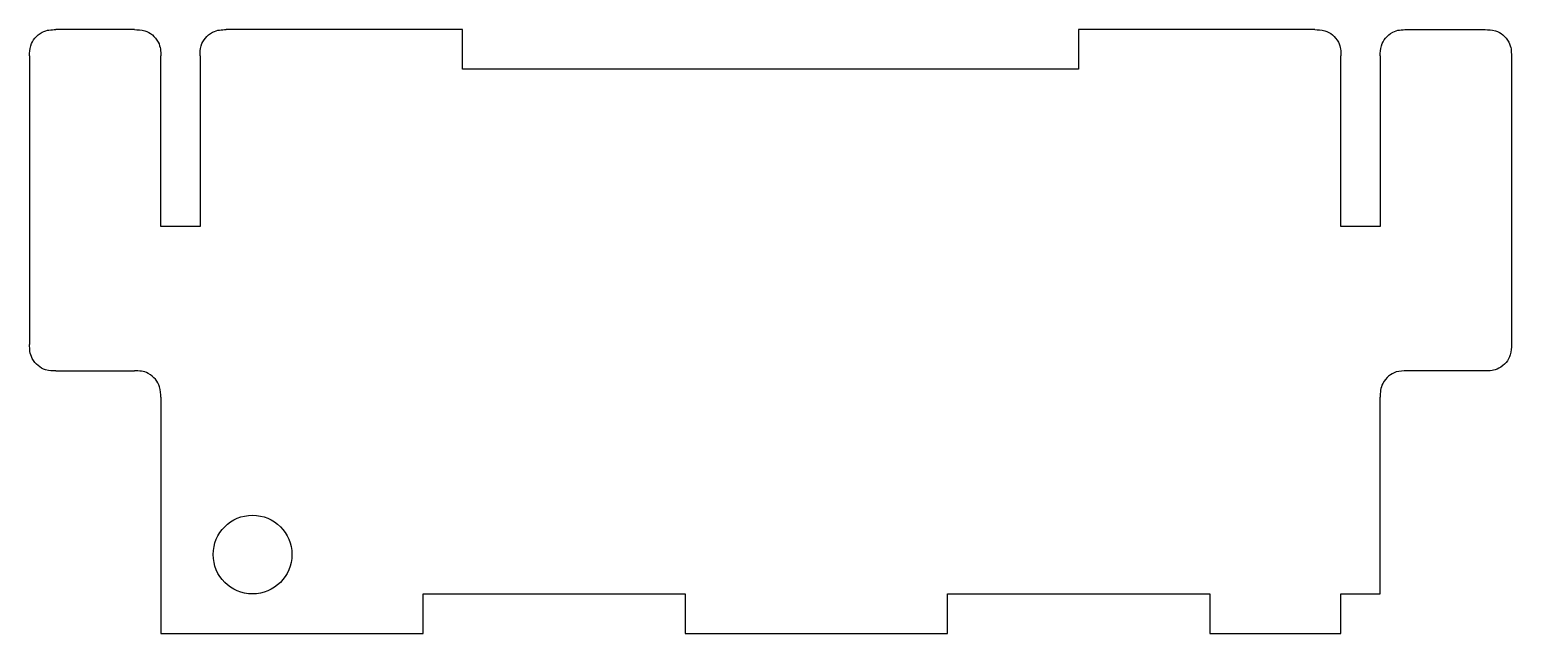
# Model space of a CAD drawing. Header units: millimetres. Extents: x -10 to 103, y 0 to 46.
import ezdxf

# ---------------------------------------------------------------- set-up
doc = ezdxf.new("R2010")
doc.units = ezdxf.units.MM

msp = doc.modelspace()

# ---------------------------------------------------------------- linework, layer by layer
for p, q in [((-2, 46), (-8, 46)), ((95, 46), (101, 46)), ((-10, 44), (-10, 22)), ((103, 44), (103, 22)), ((-8, 20), (-2, 20)), ((101, 20), (95, 20))]:
    msp.add_line(p, q)
for points in [[(88, 46), (70, 46), (70, 43), (23, 43), (23, 46), (5, 46)], [(3, 44), (3, 31), (0, 31), (0, 44)], [(93, 44), (93, 31), (90, 31), (90, 44)], [(0, 18), (0, 0), (20, 0), (20, 3), (40, 3), (40, 0), (60, 0), (60, 3), (80, 3), (80, 0), (90, 0), (90, 3), (93, 3), (93, 18)]]:
    msp.add_lwpolyline(points)
msp.add_circle((7, 6), 3)
for points in [[(-10, 44), (-10, 44.24), (-10, 44.5), (-9.85, 44.99), (-9.74, 45.19), (-9.46, 45.52), (-9.27, 45.69), (-8.86, 45.9), (-8.68, 45.95), (-8.35, 46), (-8.17, 46), (-8, 46)], [(-2, 46), (-1.76, 46), (-1.5, 46), (-1.01, 45.85), (-0.81, 45.74), (-0.48, 45.46), (-0.31, 45.27), (-0.1, 44.86), (-0.05, 44.68), (0, 44.35), (0, 44.17), (0, 44)], [(3, 44), (3, 44.24), (3, 44.5), (3.15, 44.99), (3.26, 45.19), (3.54, 45.52), (3.73, 45.69), (4.14, 45.9), (4.32, 45.95), (4.65, 46), (4.83, 46), (5, 46)], [(88, 46), (88.24, 46), (88.5, 46), (88.99, 45.85), (89.19, 45.74), (89.52, 45.46), (89.69, 45.27), (89.9, 44.86), (89.95, 44.68), (90, 44.35), (90, 44.17), (90, 44)], [(93, 44), (93, 44.24), (93, 44.5), (93.15, 44.99), (93.26, 45.19), (93.54, 45.52), (93.73, 45.69), (94.14, 45.9), (94.32, 45.95), (94.65, 46), (94.83, 46), (95, 46)], [(101, 46), (101.24, 46), (101.5, 46), (101.99, 45.85), (102.19, 45.74), (102.52, 45.46), (102.69, 45.27), (102.9, 44.86), (102.95, 44.68), (103, 44.35), (103, 44.17), (103, 44)], [(-8, 20), (-8.24, 20), (-8.5, 20), (-8.99, 20.15), (-9.19, 20.26), (-9.52, 20.54), (-9.69, 20.73), (-9.9, 21.14), (-9.95, 21.32), (-10, 21.65), (-10, 21.83), (-10, 22)], [(103, 22), (103, 21.76), (103, 21.5), (102.85, 21.01), (102.74, 20.81), (102.46, 20.48), (102.27, 20.31), (101.86, 20.1), (101.68, 20.05), (101.35, 20), (101.17, 20), (101, 20)], [(0, 18), (0, 18.24), (0, 18.5), (-0.15, 18.99), (-0.26, 19.19), (-0.54, 19.52), (-0.73, 19.69), (-1.14, 19.9), (-1.32, 19.95), (-1.65, 20), (-1.83, 20), (-2, 20)], [(95, 20), (94.76, 20), (94.5, 20), (94.01, 19.85), (93.81, 19.74), (93.48, 19.46), (93.31, 19.27), (93.1, 18.86), (93.05, 18.68), (93, 18.35), (93, 18.17), (93, 18)]]:
    msp.add_open_spline(points, degree=3, knots=[0, 0, 0, 0, 0.0729016, 0.0729016, 0.1284561, 0.1284561, 0.1795688, 0.1795688, 0.2215881, 0.2215881, 0.2719873, 0.2719873, 0.2719873, 0.2719873])

doc.saveas('drawing.dxf')
